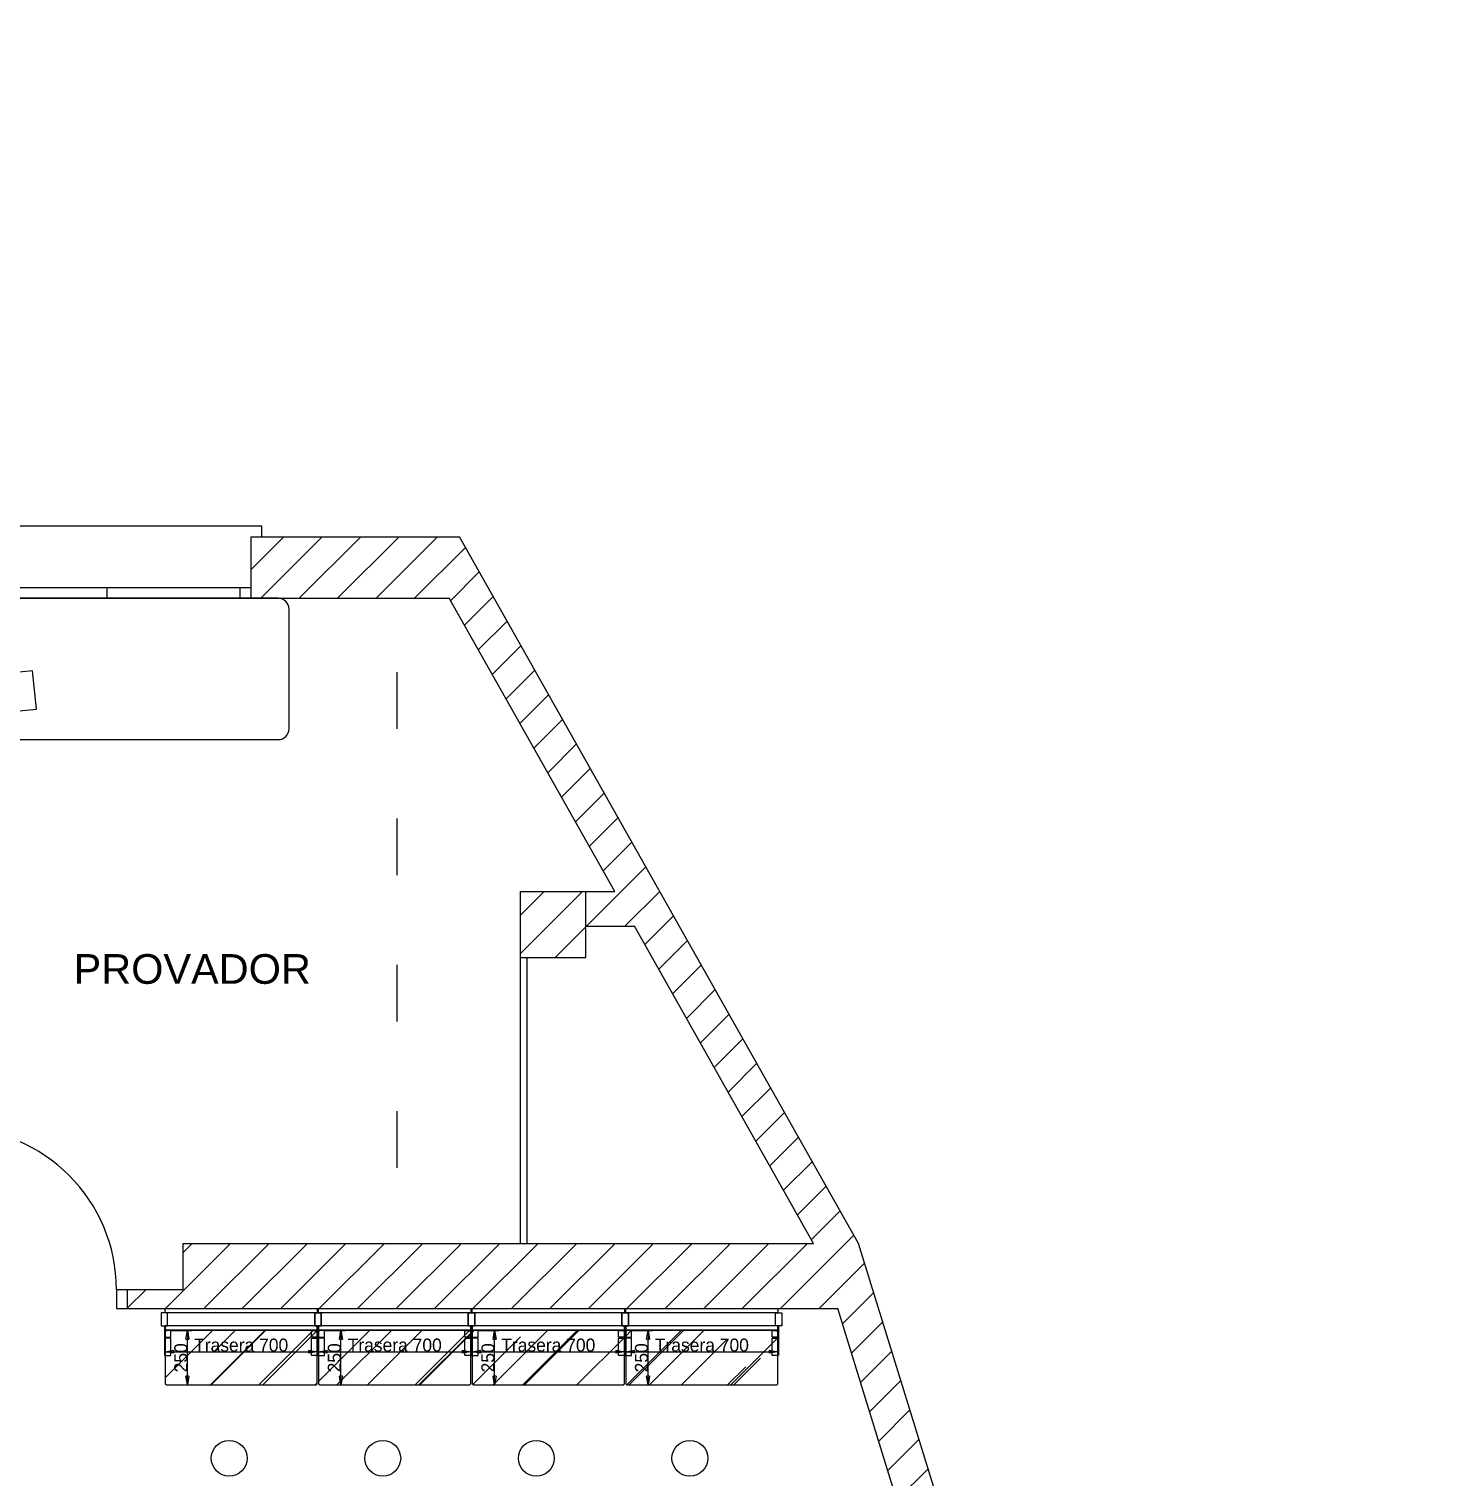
# Model space of a CAD drawing. Header units: inches. Extents: x -159985 to -144881, y -80411 to -63904.
# Drawn here: x -151364 to -144881, y -70634 to -63975 of the extents above; entities that cross this region are included whole.
import ezdxf

# ---------------------------------------------------------------- set-up
doc = ezdxf.new("R2010")
doc.units = ezdxf.units.IN
doc.header["$MEASUREMENT"] = 0
for name, color, linetype in [('_Co MUEBLE CONCEP', 5, 'Continuous'), ('_Co MUEBLE NO CONCEP', 181, 'Continuous'), ('Cotas bloques dinámicos PM espacio', 250, 'Continuous'), ('Linea Capa Color 0000 JB', 7, 'Continuous'), ('Linea Capa Color 0140 Blau Vidre JB', 140, 'Continuous'), ('MOBILIARIO', 42, 'Continuous'), ('PAREDES', 255, 'Continuous'), ('PUERTAS', 40, 'Continuous'), ('SOMBREADO', 251, 'Continuous'), ('VENTANAS', 140, 'Continuous')]:
    doc.layers.add(name, color=color, linetype=linetype)
doc.styles.add('Jordi Ava', font='')
doc.styles.get("Standard").update_dxf_attribs({"font": 'arial.ttf'})
doc.styles.get('Jordi Ava').set_extended_font_data('AvantGarde Md BT')
doc.dimstyles.new('Jordi Ava 2015', dxfattribs={"dimtxt": 60, "dimasz": 40, "dimexe": 20, "dimexo": 20, "dimgap": 0.09, "dimtad": 1, "dimdec": 0, "dimzin": 0, "dimdsep": 46, "dimtxsty": 'Jordi Ava', "dimblk": 'CLOSED', "dimcen": 1.5, "dimclrd": 7, "dimclre": 7, "dimclrt": 256, "dimadec": 0, "dimazin": 0, "dimtfac": 0.05, "dimtdec": 0, "dimtofl": 0, "dimtmove": 0, "dimatfit": 3, "dimldrblk": 'CLOSED', "dimfxl": 90, "dimtolj": 1, "dimtzin": 0, "dimlwd": -1, "dimlwe": -1, "dimarcsym": 0})

# ---------------------------------------------------------------- blocks, each defined once
blk = doc.blocks.new('_Closed')
at = {"color": 0, "linetype": 'ByBlock', "lineweight": -2}
for p, q in [((-1, 0.17), (0, 0)), ((-1, 0.17), (-1, -0.17)), ((0, 0), (-1, -0.17)), ((0, 0), (-1, 0))]:
    blk.add_line(p, q, dxfattribs=at)
blk = doc.blocks.new('*D181')
at = {"layer": 'Cotas bloques dinámicos PM espacio', "color": 7, "ltscale": 10, "transparency": 16777216}
for p, q in [((18, -39), (18, -139)), ((718, -39), (718, -139)), ((58, -119), (678, -119))]:
    blk.add_line(p, q, dxfattribs=at)
at = {"layer": 'Defpoints', "color": 0, "ltscale": 10, "transparency": 16777216}
for p in [(18, -19), (718, -19), (718, -119)]:
    blk.add_point(p, dxfattribs=at)
at = {"layer": 'Cotas bloques dinámicos PM espacio', "color": 7, "ltscale": 10, "transparency": 16777216, "xscale": 40, "yscale": 40, "zscale": 40, "rotation": 180}
blk.add_blockref('_Closed', (18, -119), dxfattribs=at)
at = {"layer": 'Cotas bloques dinámicos PM espacio', "color": 7, "ltscale": 10, "transparency": 16777216, "xscale": 40, "yscale": 40, "zscale": 40}
blk.add_blockref('_Closed', (718, -119), dxfattribs=at)
at = {"layer": 'Cotas bloques dinámicos PM espacio', "ltscale": 10, "transparency": 16777216, "insert": (368, -88.91), "char_height": 60, "attachment_point": 5, "style": 'Jordi Ava'}
blk.add_mtext('\\A1;Trasera 700', dxfattribs=at)
blk = doc.blocks.new('*D179')
at = {"layer": 'Cotas bloques dinámicos PM espacio', "color": 7, "ltscale": 10, "transparency": 16777216}
for p, q in [((43, -22), (140.9, -22)), ((120.9, -232), (120.9, -62)), ((43, -272), (140.9, -272))]:
    blk.add_line(p, q, dxfattribs=at)
at = {"layer": 'Defpoints', "color": 0, "ltscale": 10, "transparency": 16777216}
for p in [(23, -22), (120.9, -22), (23, -272)]:
    blk.add_point(p, dxfattribs=at)
at = {"layer": 'Cotas bloques dinámicos PM espacio', "color": 7, "ltscale": 10, "transparency": 16777216, "xscale": 40, "yscale": 40, "zscale": 40}
for p, rotation in [((120.9, -22), 90), ((120.9, -272), 270)]:
    blk.add_blockref('_Closed', p, dxfattribs=dict(at, rotation=rotation))
at = {"layer": 'Cotas bloques dinámicos PM espacio', "ltscale": 10, "transparency": 16777216, "insert": (90.8, -147), "char_height": 60, "attachment_point": 5, "rotation": 90, "style": 'Jordi Ava'}
blk.add_mtext('\\A1;{\\C140;250}', dxfattribs=at)
blk = doc.blocks.new('camilla')
at = {"layer": '_Co MUEBLE NO CONCEP'}
for p, q in [((25196.4, 25403.9), (25846.4, 25403.9)), ((25196.4, 25380.7), (25846.4, 25380.7))]:
    blk.add_line(p, q, dxfattribs=at)
blk.add_lwpolyline([(25196.4, 25087.2), (25846.4, 25087.2), (25846.4, 26937.2, 0.414214), (25796.4, 26987.2), (25246.4, 26987.2, 0.414214), (25196.4, 26937.2)], format="xyb", close=True, dxfattribs=at)
blk.add_lwpolyline([(25541.7, 25698.6), (25716.7, 25715.8), (25706, 25825.1), (25530.9, 25807.9)], close=True, dxfattribs=at)
for points in [[(25538.1, 25734.3), (25495.6, 25747.2), (25461, 25632.7), (25680.9, 25566.4), (25715.5, 25680.9), (25628.4, 25707.1)], [(25461.2, 25633.1), (25404.6, 25625.1), (25434.8, 25412.1), (25789.1, 25462.3), (25758.9, 25675.3), (25711.8, 25668.6)], [(25231.8, 25122.9), (25818.9, 25104.2), (25822.1, 25204.2), (25235, 25222.8)]]:
    blk.add_lwpolyline(points, dxfattribs=at)
blk = doc.blocks.new('*U180')
at = {"layer": 'Linea Capa Color 0140 Blau Vidre JB', "ltscale": 10}
h = blk.add_hatch(dxfattribs=at)
h.set_pattern_fill('AR-RROOF', color=256, scale=10, angle=45, style=0)
h.set_pattern_definition([(45, (-290, 62), (215.526, 574.736), [3810, -508, 1270, -254]), (45, (-140.93, 390.68), (-418.48, 59.27), [762, -83.82, 1524, -190.5]), (45, (-352.86, 304.47), (813.611, 1054.282), [2032, -355.6, 1016, -254])])
h.paths.add_polyline_path([(23, -272), (713, -272), (718, -267), (718, -27), (713, -22), (23, -22), (18, -27), (18, -267)])
at = {"layer": 'Cotas bloques dinámicos PM espacio', "ltscale": 10}
blk.add_circle((313, -609), 82.4, dxfattribs=at)
at = {"layer": 'Linea Capa Color 0000 JB', "ltscale": 10}
for points in [[(18, 79), (718, 79), (718, 60), (18, 60)], [(18, -19), (718, -19), (718, 0), (18, 0)]]:
    blk.add_lwpolyline(points, close=True, dxfattribs=at)
at = {"layer": 'Linea Capa Color 0000 JB', "ltscale": 50}
for points in [[(45, -59, 0.414214), (43, -57), (17, -57), (17, -52), (43, -52, 0.414214), (45, -50), (45, -24, 0.414214), (43, -22), (17, -22), (17, 0), (30, 0), (30, 60), (0, 60), (0, 0), (15, 0), (15, -137), (43, -137, 0.414214), (45, -135)], [(691, -59, -0.414214), (693, -57), (719, -57), (719, -52), (693, -52, -0.414214), (691, -50), (691, -24, -0.414214), (693, -22), (719, -22), (719, 0), (706, 0), (706, 60), (736, 60), (736, 0), (721, 0), (721, -137), (693, -137, -0.414214), (691, -135)]]:
    blk.add_lwpolyline(points, format="xyb", close=True, dxfattribs=at)
at = {"layer": 'Linea Capa Color 0140 Blau Vidre JB', "ltscale": 10}
blk.add_lwpolyline([(23, -272), (713, -272), (718, -267), (718, -27), (713, -22), (23, -22), (18, -27), (18, -267)], close=True, dxfattribs=at)
at = {"layer": 'Cotas bloques dinámicos PM espacio', "ltscale": 10}
dim = blk.add_linear_dim(base=(718, -119), p1=(18, -19), p2=(718, -19), text='Trasera <>', dimstyle='Jordi Ava 2015', dxfattribs=at)
dim.commit()
dim.dimension.update_dxf_attribs({"geometry": '*D181', "text_midpoint": (368, -88.9)})
dim = blk.add_linear_dim(base=(120.9, -22), p1=(23, -272), p2=(23, -22), angle=90, text='{\\C140;<>}', dimstyle='Jordi Ava 2015', dxfattribs=at)
dim.commit()
dim.dimension.update_dxf_attribs({"geometry": '*D179', "text_midpoint": (90.8, -147)})

msp = doc.modelspace()

# ---------------------------------------------------------------- hatches: boundary and pattern name
at = {"layer": 'SOMBREADO'}
h = msp.add_hatch(dxfattribs=at)
h.set_pattern_fill('ANSI31', color=256, scale=1000)
h.set_pattern_definition([(45, (-181418.75, -37255.47), (-88.38835, 88.38835), [])])
h.paths.add_polyline_path([(-157021.1, -63975.2), (-157839.7, -63975.2), (-157839.7, -64303.8), (-157021.1, -64303.8)])
h.paths.add_polyline_path([(-154397.5, -63975.2), (-155688.2, -63975.2), (-155688.2, -64303.8), (-154738.1, -64303.8), (-154738.1, -64333.8), (-154738.1, -65183.8), (-154738.1, -65183.8), (-154738.1, -65213.8), (-154738.1, -65793.4), (-154738.1, -65793.4), (-154738.1, -65823.4), (-153838.6, -65823.4), (-153838.6, -65473.4), (-154397.5, -65473.4)])
h.paths.add_polyline_path([(-151812.2, -65473.4), (-152505.7, -65473.4), (-152505.7, -65823.4), (-152150.1, -65823.4), (-152150.1, -66592.9), (-151669.8, -66592.9), (-151669.8, -66310.2), (-151812.2, -66310.2)])
h.paths.add_polyline_path([(-149385.4, -66310.2), (-150343.3, -66310.2), (-150343.3, -66592.9), (-150217.9, -66592.9), (-149432.4, -66592.9), (-148670.8, -67941.3), (-149105.1, -67941.3), (-149105.1, -68244.6), (-148803.6, -68244.6), (-148803.6, -68101.1), (-148580.5, -68101.1), (-147756.7, -69559.7), (-150657.4, -69559.7), (-150657.4, -69771.8), (-150912, -69771.8), (-150912, -69859.7), (-150657.4, -69859.7), (-150038.5, -69859.7), (-149332.5, -69859.7), (-148626.5, -69859.7), (-147920.5, -69859.7), (-147645.8, -69859.7), (-146290.9, -74245.7), (-146640.9, -74245.7), (-146640.9, -74695.7), (-146212.9, -74695.7), (-146175.4, -74684.1), (-146171.8, -74695.7), (-146151.9, -74695.7), (-145945.3, -75364.5), (-145736.9, -76039), (-145528.5, -76713.6), (-145318.4, -77393.9), (-145236, -78089), (-145179.9, -78561.8), (-145061.2, -79294.6), (-145061.2, -79555.9), (-146090.2, -79555.9), (-146090.2, -79861.2), (-146281.3, -79861.2), (-146281.3, -80361.2), (-144881.3, -80361.2), (-144881.3, -79280.2), (-145249.1, -77008.4), (-147550.2, -69559.4)])
h.paths.add_polyline_path([(-146019.6, -79626.4), (-145061.2, -79626.4), (-145061.2, -79861.2), (-146019.6, -79861.2)], flags=16)
h.paths.add_polyline_path([(-152070.1, -66592.9), (-152150.1, -66592.9), (-152150.1, -69559.7), (-152070.1, -69559.7)])
h.paths.add_polyline_path([(-157070, -68003.9), (-159772.6, -68003.9), (-159772.6, -68153.9), (-157157.9, -68153.9), (-157157.9, -68599.1), (-157070, -68599.1), (-157070, -68153.9)])
h.paths.add_polyline_path([(-153221.9, -79861.2), (-154038.4, -79861.2), (-154038.4, -80361.2), (-153221.9, -80361.2)])
h.paths.add_polyline_path([(-157102.1, -79861.2), (-157279.3, -79861.2), (-157279.3, -80208.5), (-157102.1, -80208.5)])

# ---------------------------------------------------------------- linework, layer by layer
for p, q in [((-149673, -66933), (-149673, -67192.7)), ((-149673, -67605.9), (-149673, -67865.6)), ((-149105.1, -67941.3), (-149105.1, -68244.6)), ((-149105.1, -67941.3), (-148670.8, -67941.3)), ((-148803.6, -68101.1), (-148803.6, -67941.3)), ((-148803.6, -68244.6), (-148803.6, -68101.1)), ((-148803.6, -68101.1), (-148580.5, -68101.1)), ((-149105.1, -68244.6), (-148803.6, -68244.6)), ((-149673, -68278.9), (-149673, -68538.6)), ((-149673, -68951.8), (-149673, -69211.5))]:
    msp.add_line(p, q)
at = {"layer": 'MOBILIARIO'}
for p, q in [((-149105.1, -68244.6), (-149105.1, -69559.7)), ((-149075.1, -68244.6), (-149075.1, -69559.7))]:
    msp.add_line(p, q, dxfattribs=at)
at = {"layer": 'PAREDES'}
for p, q in [((-151719.8, -66260.2), (-150293.3, -66260.2)), ((-150343.3, -66310.2), (-149385.4, -66310.2)), ((-150343.3, -66592.9), (-150343.3, -66310.2)), ((-150293.3, -66310.2), (-150293.3, -66260.2)), ((-147550.2, -69559.4), (-149385.4, -66310.2)), ((-150343.3, -66592.9), (-149432.4, -66592.9)), ((-148670.8, -67941.3), (-149432.4, -66592.9)), ((-147756.7, -69559.7), (-148580.5, -68101.1)), ((-150657.4, -69559.7), (-147756.7, -69559.7)), ((-150657.4, -69559.7), (-150657.4, -69771.8)), ((-145249.1, -77008.4), (-147550.2, -69559.4)), ((-150962, -69771.8), (-150657.4, -69771.8)), ((-150962, -69859.7), (-150657.4, -69859.7)), ((-150657.4, -69859.7), (-147645.8, -69859.7)), ((-150657.4, -69859.7), (-147645.8, -69859.7)), ((-146290.9, -74245.7), (-147645.8, -69859.7))]:
    msp.add_line(p, q, dxfattribs=at)
at = {"layer": 'PUERTAS'}
for p, q in [((-150962, -69771.8), (-150962, -69859.7)), ((-150912, -69771.8), (-150912, -69859.7))]:
    msp.add_line(p, q, dxfattribs=at)
msp.add_arc((-151703.7, -69771.8), 741.8, 0, 90, dxfattribs=at)
at = {"layer": 'VENTANAS'}
for p, q in [((-151669.8, -66542.9), (-150343.3, -66542.9)), ((-151006.5, -66542.9), (-151006.5, -66592.9)), ((-150393.3, -66592.9), (-150393.3, -66542.9)), ((-151669.8, -66592.9), (-150343.3, -66592.9))]:
    msp.add_line(p, q, dxfattribs=at)

# ---------------------------------------------------------------- block references
at = {"layer": '_Co MUEBLE CONCEP'}
for p in [(-150756.5, -69938.7), (-150050.5, -69938.7), (-149344.5, -69938.7), (-148638.5, -69938.7)]:
    msp.add_blockref('*U180', p, dxfattribs=at)
at = {"layer": '_Co MUEBLE NO CONCEP', "rotation": 269.9999999963086}
msp.add_blockref('camilla', (-177155.1, -41396.5), dxfattribs=at)

# ---------------------------------------------------------------- texts
msp.add_text('PROVADOR', height=136.48).set_placement((-151159, -68365.9))

doc.saveas('drawing.dxf')
